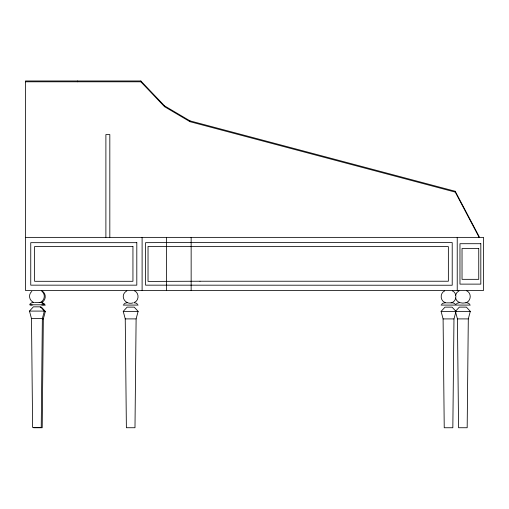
<?xml version="1.0" encoding="UTF-8"?>
<svg xmlns="http://www.w3.org/2000/svg" width="509" height="509" viewBox="0 0 509 509"><rect width="100%" height="100%" fill="white"/><g stroke="black" fill="none" stroke-linecap="round" stroke-linejoin="round"><path stroke-width="0.76" d="M42.355 318.609L41.229 427.452L32.621 427.452L31.488 318.609L29.477 311.088L33.384 306.838L40.459 306.838L44.366 311.088L42.355 318.609L31.488 318.609M40.243 307.143L41.439 307.143L45.346 311.387L43.335 318.914L42.209 427.751L33.6 427.751M136.113 318.895L134.987 427.732L126.378 427.732L125.246 318.895L123.235 311.374L127.142 307.124L134.217 307.124L138.124 311.374L136.113 318.895L125.246 318.895M453.971 318.914L452.838 427.751L444.23 427.751L443.097 318.914L441.093 311.387L445 307.143L452.068 307.143L455.981 311.387L453.971 318.914L443.097 318.914M455.421 311.374L459.328 307.124L466.403 307.124L470.31 311.374L468.299 318.901L467.173 427.738L458.564 427.738L457.432 318.901L455.625 312.125M455.58 295.201L456.808 292.65L459.016 290.868M30.025 303.988L31.564 302.836L33.804 302.441M123.782 304.274L125.322 303.122L127.269 302.728M441.634 304.293L443.174 303.135L445.42 302.747M455.969 304.274L457.508 303.122L459.398 302.728M31.863 291.352C28.269 294.062 28.962 300.227 33.072 302.079M40.777 302.079C44.881 300.227 45.581 294.062 41.98 291.352M41.757 302.378C46.44 300.316 46.44 292.949 41.757 290.881M126.83 290.868C119.119 295.29 125.055 305.604 133.186 302.849M134.535 302.365C139.218 300.297 139.218 292.929 134.535 290.868M444.681 290.881C439.999 292.949 439.999 300.316 444.681 302.384M451.044 302.868C456.726 301.792 457.693 293.184 452.386 290.881M465.372 302.849C471.054 301.78 472.028 293.171 466.721 290.868M39.906 302.473L41.827 302.658L43.825 303.988M451.521 302.779L453.443 302.963L455.434 304.293M455.25 191.282L455.25 192.109L479.128 237.372L479.128 236.551L455.25 191.282L189.978 120.862L164.572 105.885L140.834 80.976L25.45 80.976L25.45 290.454L483.55 290.454L483.55 237.372L25.45 237.372M25.45 81.796L140.834 81.796L164.572 106.705L189.978 121.689L455.25 192.109M39.218 302.441L40.396 302.441M34.669 302.562L39.015 302.562M451.648 302.747L452.005 302.747M446.285 302.868L450.917 302.868M465.245 302.849C461.383 303.72 456.471 302.378 455.58 298.032M29.477 304.789L44.366 304.789M30.457 305.088L32.302 305.088M41.751 305.088L45.346 305.088M123.235 305.076L138.124 305.076M441.093 305.088L470.31 305.076M29.477 311.088L44.366 311.088M123.235 311.374L138.124 311.374M456.185 311.374L470.31 311.374M44.111 311.387L45.346 311.387M441.093 311.387L455.981 311.387M457.432 318.901L468.299 318.901M42.438 318.914L43.335 318.914M466.339 302.728L468.229 303.122L469.769 304.274M134.153 302.728L136.043 303.122L137.583 304.274M41.375 302.74L43.259 303.135L44.805 304.293M445.063 302.747L445.547 302.779M33.454 302.441L33.938 302.473M457.228 237.372L457.228 290.454M191.149 237.372L191.149 290.454M189.978 120.862L189.978 121.689M166.418 237.372L166.418 290.454M164.572 105.885L164.572 106.705M142.106 237.372L142.106 290.454M140.834 80.976L140.834 81.796M109.823 237.302L109.823 134.58L105.891 134.58L105.891 237.302M77.642 80.976L77.642 81.796M166.418 242.589L145.568 242.672L145.568 285.161L452.215 285.237L452.215 242.589L166.418 242.589M200.005 281.229L148.03 281.407L148.03 246.426L448.365 246.604L448.365 281.229L200.005 281.229M136.806 242.672L30.75 242.672L30.75 285.161L136.806 285.161L136.806 242.672M480.814 243.709L459.964 243.709L459.964 284.124L480.814 284.124L480.814 243.709M132.944 246.534L34.606 246.534L34.606 281.299L132.944 281.299L132.944 246.534M478.746 248.5L462.032 248.5L462.032 279.333L478.746 279.333L478.746 248.5"/></g></svg>
